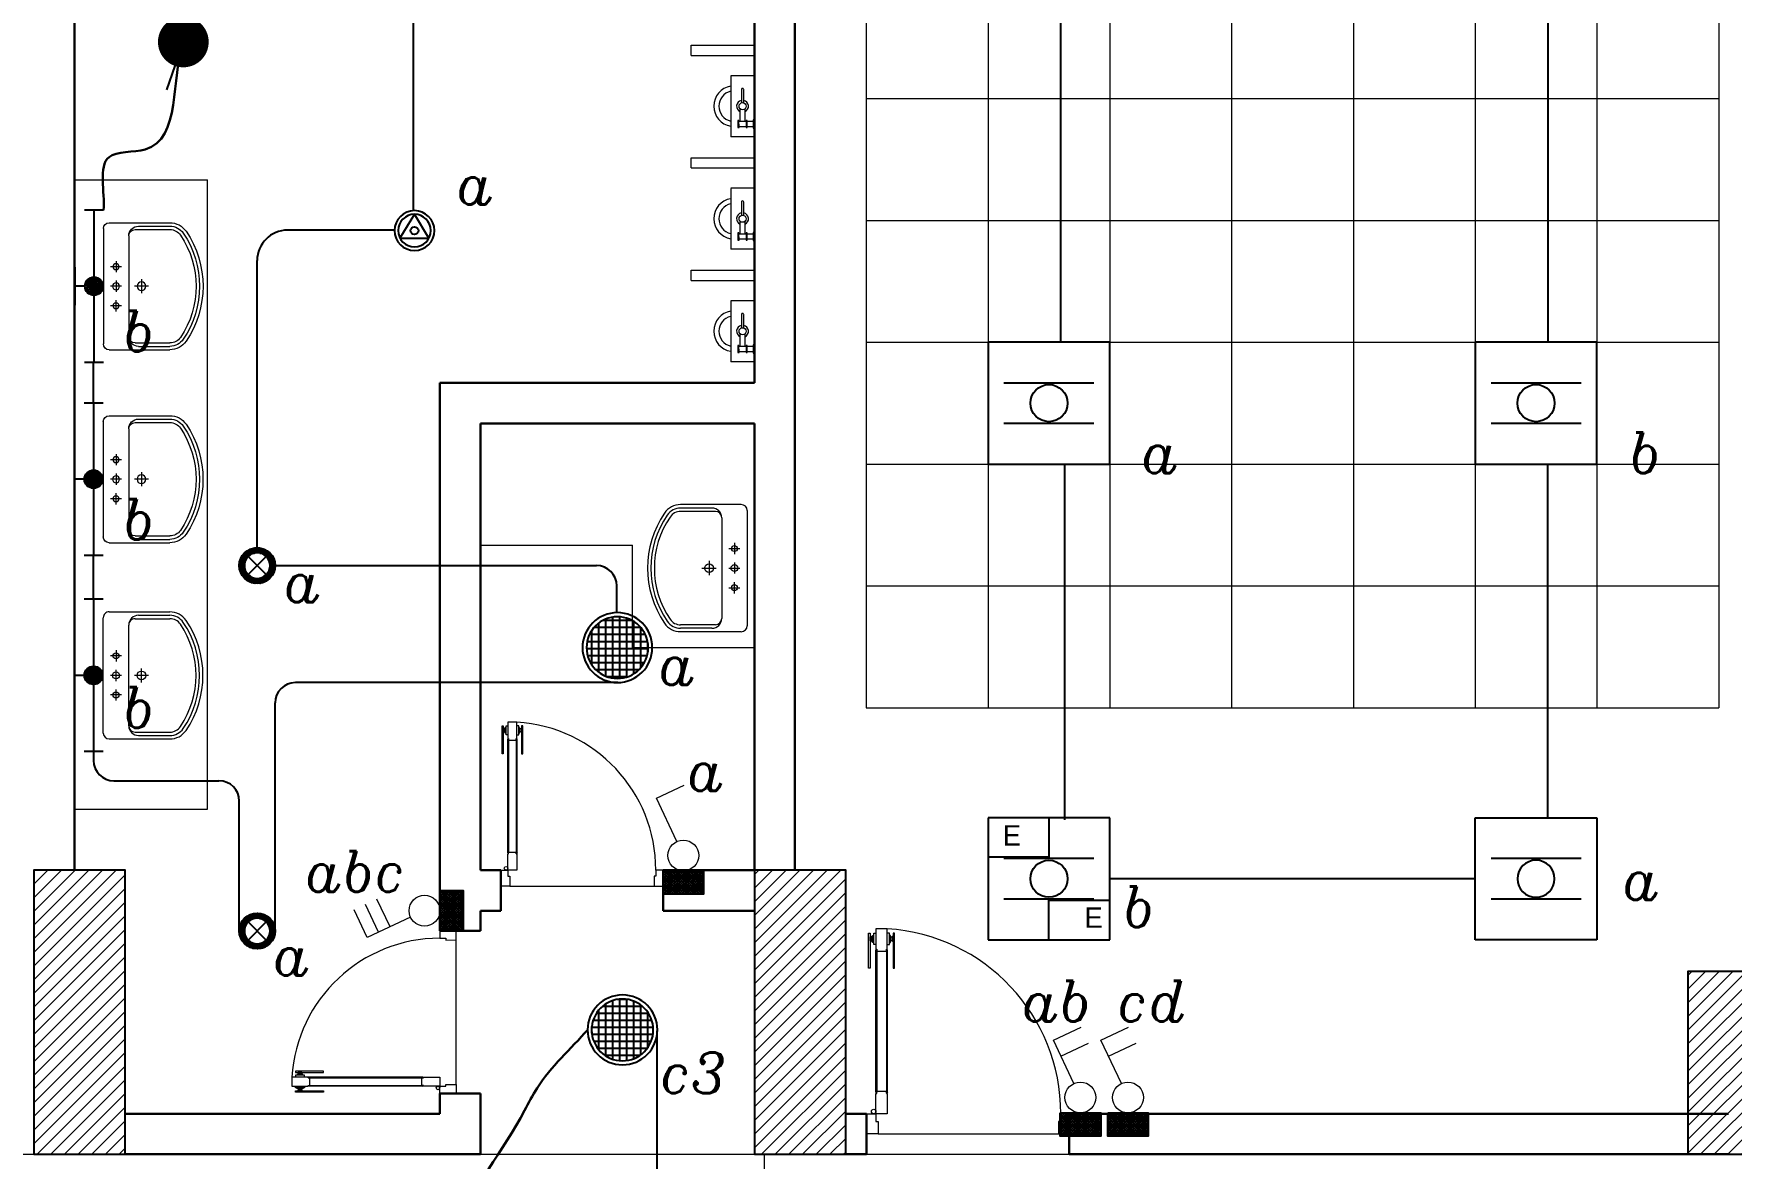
# Model space of a CAD drawing. Extents: x 990 to 1091, y 469 to 823.
# Drawn here: x 1012.31 to 1020.68, y 681.5 to 687.04 of the extents above; entities that cross this region are included whole.
import ezdxf

# ---------------------------------------------------------------- set-up
doc = ezdxf.new("R2010")
doc.units = 0
doc.header["$MEASUREMENT"] = 0
doc.layers.get('0').update_dxf_attribs({"color": 252, "linetype": 'CONTINUOUS', "lineweight": 30})
for name, color, linetype, lineweight in [('Column', 252, 'CONTINUOUS', 25), ('DOOR', 252, 'CONTINUOUS', 9), ('elev', 252, 'CONTINUOUS', 9), ('Furn', 252, 'CONTINUOUS', 9), ('hatch', 252, 'CONTINUOUS', 9), ('R-SWTS-DET1', 252, 'CONTINUOUS', 5), ('Wall', 252, 'CONTINUOUS', 30)]:
    doc.layers.add(name, color=color, linetype=linetype, lineweight=lineweight)
for name, color, linetype in [('E-LIGHTING', 2, 'CONTINUOUS'), ('E-SWITCHES', 4, 'CONTINUOUS'), ('E-WIRING', 3, 'CONTINUOUS'), ('TEXT-ELC', 3, 'CONTINUOUS')]:
    doc.layers.add(name, color=color, linetype=linetype)
doc.styles.add('ROMANS', font='italic8.shx')
doc.dimstyles.get("Standard").update_dxf_attribs({"dimtxt": 0.12, "dimasz": 0.05, "dimexe": 0.18, "dimexo": 0.0625, "dimgap": 0.09, "dimtad": 0, "dimtih": 1, "dimtoh": 1, "dimzin": 0, "dimdsep": 46, "dimtxsty": 'Standard', "dimblk": 'DOT', "dimcen": 0.09, "dimadec": 0, "dimazin": 0, "dimtfac": 1, "dimtofl": 0, "dimtmove": 0, "dimatfit": 3, "dimldrblk": 'DOT', "dimfxl": 1, "dimtolj": 1, "dimtzin": 0, "dimarcsym": 0})
pattern_1 = [(45, (1234.8701, 353.998976), (-0.0336759605, 0.0336759605), [])]

# ---------------------------------------------------------------- blocks, each defined once
blk = doc.blocks.new('d8')
at = {"layer": 'DOOR'}
for p, q in [((32.1195, -112.7481), (32.1195, -112.0482)), ((32.1245, -112.0482), (32.1245, -112.7481)), ((32.1711, -112.0482), (32.1711, -112.7481)), ((32.1761, -112.7481), (32.1761, -112.0482)), ((32.1311, -112.9536), (33.02, -112.9536))]:
    blk.add_line(p, q, dxfattribs=at)
for points in [[(32.0916, -112.1372), (32.0836, -112.1372), (32.0836, -111.9649), (32.0916, -111.9649)], [(32.1245, -112.0426), (32.1245, -112.0537), (32.1711, -112.0537), (32.1711, -112.0426), (32.1756, -112.0426), (32.1756, -111.9426), (32.1756, -111.9426), (32.12, -111.9426), (32.12, -112.0426)], [(32.2039, -112.1372), (32.212, -112.1372), (32.212, -111.9649), (32.2039, -111.9649)], [(32.1033, -111.9827), (32.0969, -111.9827), (32.0969, -112.0029), (32.1033, -112.0029)], [(32.1922, -111.9827), (32.1987, -111.9827), (32.1987, -112.0029), (32.1922, -112.0029)], [(32.1245, -112.7536), (32.1245, -112.7425), (32.1711, -112.7425), (32.1711, -112.7536), (32.1756, -112.7536), (32.1756, -112.8536), (32.1756, -112.8536), (32.12, -112.8536), (32.12, -112.7536)], [(32.0756, -112.9536), (32.0756, -112.8536), (32.12, -112.8536), (32.12, -112.8915), (32.1311, -112.8915), (32.1311, -112.9536)], [(33.0756, -112.9536), (33.0756, -112.8536), (33.031, -112.8536), (33.031, -112.8915), (33.0199, -112.8915), (33.02, -112.9536)]]:
    blk.add_lwpolyline(points, close=True, dxfattribs=at)
for points in [[(32.12, -112.0204), (32.1089, -112.0204), (32.1089, -111.9649), (32.12, -111.9649)], [(32.1756, -112.0204), (32.1867, -112.0204), (32.1867, -111.9649), (32.1756, -111.9649)], [(32.1089, -112.01), (32.1033, -112.01), (32.1033, -111.9755), (32.1089, -111.9755)], [(32.1867, -112.01), (32.1922, -112.01), (32.1922, -111.9755), (32.1867, -111.9755)]]:
    blk.add_lwpolyline(points, dxfattribs=at)
for points in [[(32.0916, -111.983, -1), (32.0969, -111.983), (32.0969, -111.983), (32.0969, -112.0026), (32.0969, -112.0026, -1), (32.0916, -112.0026), (32.0916, -112.0026)], [(32.1245, -112.0532), (32.1245, -112.0532, -1), (32.1245, -112.0432)], [(32.1711, -112.0532), (32.1711, -112.0532, 1), (32.1711, -112.0432)], [(32.2039, -111.983, 1), (32.1987, -111.983), (32.1987, -111.983), (32.1987, -112.0026), (32.1987, -112.0026, 1), (32.2039, -112.0026), (32.2039, -112.0026)], [(32.1245, -112.7431), (32.1245, -112.7431, 1), (32.1245, -112.7531)], [(32.1711, -112.7431), (32.1711, -112.7431, -1), (32.1711, -112.7531)]]:
    blk.add_lwpolyline(points, format="xyb", close=True, dxfattribs=at)
blk.add_circle((32.1089, -112.8425), 0.0111, dxfattribs=at)
blk.add_arc((32.1182, -112.8536), 0.9128, 360, 86.39768, dxfattribs=at)
blk = doc.blocks.new('gfhh')
at = {"layer": 'Furn'}
for p, q in [((-7.3499, -128.8201), (-7.6484, -128.8426)), ((-7.6396, -128.959), (-7.6484, -128.8426)), ((-7.3405, -128.9363), (-7.3493, -128.8199)), ((-7.6396, -128.959), (-7.3405, -128.9363)), ((-7.5659, -128.8715), (-7.6009, -128.8741)), ((-7.6009, -128.8741), (-7.6004, -128.88)), ((-7.6004, -128.88), (-7.5655, -128.8773)), ((-7.5628, -128.9123), (-7.5978, -128.9149)), ((-7.5978, -128.9149), (-7.5973, -128.9207)), ((-7.5973, -128.9207), (-7.5624, -128.9181)), ((-7.5602, -128.9472), (-7.5952, -128.9498)), ((-7.5946, -128.8795), (-7.592, -128.9145)), ((-7.5915, -128.9203), (-7.5893, -128.9494)), ((-7.5687, -128.9127), (-7.5713, -128.8778)), ((-7.5709, -128.8836), (-7.5082, -128.8789)), ((-7.5063, -128.9021), (-7.5691, -128.9069)), ((-7.566, -128.9476), (-7.5682, -128.9185)), ((-7.5655, -128.8773), (-7.5659, -128.8715)), ((-7.5624, -128.9181), (-7.5628, -128.9123)), ((-7.4132, -128.8776), (-7.4784, -128.8825)), ((-7.4775, -128.8941), (-7.4123, -128.8892)), ((-7.554, -128.9526), (-7.6005, -128.9561))]:
    blk.add_line(p, q, dxfattribs=at)
blk.add_circle((-7.4943, -128.8895), 0.0175, dxfattribs=at)
for centre, radius, start, end in [((-7.4974, -128.8479), 0.1001, 14.03882, 174.74712), ((-7.4974, -128.8479), 0.0751, 17.14602, 171.50722), ((-7.4943, -128.8895), 0.0292, 16.18252, 160.89252), ((-7.56, -128.9533), 0.0061, 6.71462, 91.89782), ((-7.4943, -128.8895), 0.0292, 207.15669, 352.88322), ((-7.4128, -128.8834), 0.00584, 274.30622, 94.30622), ((-7.5944, -128.9559), 0.0061, 96.71462, 181.89782)]:
    blk.add_arc(centre, radius, start, end, dxfattribs=at)
blk = doc.blocks.new('d4')
at = {"layer": 'DOOR'}
for p, q in [((73.8108, -79.7554), (73.8108, -79.1954)), ((73.8148, -79.1954), (73.8148, -79.7554)), ((73.8521, -79.1954), (73.8521, -79.7554)), ((73.8561, -79.7554), (73.8561, -79.1954)), ((73.8201, -79.9198), (74.5312, -79.9198))]:
    blk.add_line(p, q, dxfattribs=at)
for points in [[(73.7885, -79.2667), (73.7821, -79.2667), (73.7821, -79.1288), (73.7885, -79.1288)], [(73.7979, -79.143), (73.7927, -79.143), (73.7927, -79.1592), (73.7979, -79.1592)], [(73.8148, -79.191), (73.8148, -79.1999), (73.8521, -79.1999), (73.8521, -79.191), (73.8557, -79.191), (73.8557, -79.111), (73.8557, -79.111), (73.8112, -79.111), (73.8112, -79.191)], [(73.869, -79.143), (73.8741, -79.143), (73.8741, -79.1592), (73.869, -79.1592)], [(73.8784, -79.2667), (73.8848, -79.2667), (73.8848, -79.1288), (73.8784, -79.1288)], [(73.8148, -79.7598), (73.8148, -79.7509), (73.8521, -79.7509), (73.8521, -79.7598), (73.8557, -79.7598), (73.8557, -79.8398), (73.8557, -79.8398), (73.8112, -79.8398), (73.8112, -79.7598)], [(73.7757, -79.9198), (73.7757, -79.8398), (73.8112, -79.8398), (73.8112, -79.8701), (73.8201, -79.8701), (73.8201, -79.9198)], [(74.5757, -79.9198), (74.5757, -79.8398), (74.54, -79.8398), (74.54, -79.8701), (74.5311, -79.8701), (74.5312, -79.9198)]]:
    blk.add_lwpolyline(points, close=True, dxfattribs=at)
for points in [[(73.7885, -79.1433, -1), (73.7927, -79.1433), (73.7927, -79.1433), (73.7927, -79.159), (73.7927, -79.159, -1), (73.7885, -79.159), (73.7885, -79.159)], [(73.8148, -79.1994), (73.8148, -79.1994, -1), (73.8148, -79.1915)], [(73.8521, -79.1994), (73.8521, -79.1994, 1), (73.8521, -79.1915)], [(73.8784, -79.1433, 1), (73.8741, -79.1433), (73.8741, -79.1433), (73.8741, -79.159), (73.8741, -79.159, 1), (73.8784, -79.159), (73.8784, -79.159)], [(73.8148, -79.7514), (73.8148, -79.7514, 1), (73.8148, -79.7593)], [(73.8521, -79.7514), (73.8521, -79.7514, -1), (73.8521, -79.7593)]]:
    blk.add_lwpolyline(points, format="xyb", close=True, dxfattribs=at)
for points in [[(73.8023, -79.1649), (73.7979, -79.1649), (73.7979, -79.1373), (73.8023, -79.1373)], [(73.8112, -79.1732), (73.8023, -79.1732), (73.8023, -79.1288), (73.8112, -79.1288)], [(73.8557, -79.1732), (73.8646, -79.1732), (73.8646, -79.1288), (73.8557, -79.1288)], [(73.8646, -79.1649), (73.869, -79.1649), (73.869, -79.1373), (73.8646, -79.1373)]]:
    blk.add_lwpolyline(points, dxfattribs=at)
blk.add_circle((73.8023, -79.8309), 0.00889, dxfattribs=at)
blk.add_arc((73.8098, -79.8398), 0.7302, 359.9997, 86.39738, dxfattribs=at)
blk = doc.blocks.new('LAV15')
at = {"layer": 'Furn'}
for p, q in [((-0.0438, 0.3934), (-0.0438, 0.0827)), ((-0.0138, 0.4234), (0.5763, 0.4234)), ((0.1523, 0.3584), (0.2094, 0.3584)), ((0.1812, 0.33), (0.1812, 0.3866)), ((0.2523, 0.3584), (0.3094, 0.3584)), ((0.2812, 0.33), (0.2812, 0.3866)), ((0.4102, 0.3584), (0.3531, 0.3584)), ((0.3812, 0.33), (0.3812, 0.3866)), ((0.6063, 0.3934), (0.6063, 0.0827)), ((-0.0088, 0.2609), (-0.0088, 0.0827)), ((0.0237, 0.2934), (0.5387, 0.2934)), ((0.2812, 0.1921), (0.2812, 0.2645)), ((0.5712, 0.2609), (0.5712, 0.0827)), ((-0.0263, 0.2434), (-0.0263, 0.0827)), ((0.2442, 0.2284), (0.3172, 0.2284)), ((0.5888, 0.2434), (0.5888, 0.0827))]:
    blk.add_line(p, q, dxfattribs=at)
for centre, radius in [((0.1812, 0.3584), 0.0151), ((0.2812, 0.3584), 0.0176), ((0.3812, 0.3584), 0.0151), ((0.2812, 0.2284), 0.0225)]:
    blk.add_circle(centre, radius, dxfattribs=at)
for centre, radius, start, end in [((-0.0138, 0.3934), 0.03, 90, 180), ((0.5763, 0.3934), 0.03, 0, 90), ((0.0237, 0.2434), 0.05, 90, 180), ((0.0237, 0.2609), 0.0325, 90, 180), ((0.5387, 0.2434), 0.05, 0, 90), ((0.5387, 0.2609), 0.0325, 0, 90), ((0.0562, 0.0827), 0.1, 180, 235.77113), ((0.0562, 0.0827), 0.0825, 180, 235.77113), ((0.0562, 0.0827), 0.065, 180, 235.77113), ((0.2812, 0.4134), 0.5, 235.77113, 304.22887), ((0.2812, 0.4134), 0.4825, 235.77113, 304.22887), ((0.2812, 0.4134), 0.465, 235.77113, 304.22887), ((0.5062, 0.0827), 0.065, 304.22887, 0), ((0.5062, 0.0827), 0.0825, 304.22887, 0), ((0.5062, 0.0827), 0.1, 304.22887, 0)]:
    blk.add_arc(centre, radius, start, end, dxfattribs=at)
blk = doc.blocks.new('60X60 IP SURFACE MOUNTED')
at = {"layer": 'E-LIGHTING', "color": 4, "linetype": 'ByBlock'}
for p, q in [((0.3, 0.3), (-0.3, 0.3)), ((-0.3, 0.3), (-0.3, -0.3)), ((0.3, -0.3), (0.3, 0.3)), ((-0.3, -0.3), (0.3, -0.3))]:
    blk.add_line(p, q, dxfattribs=at)
at = {"layer": 'E-LIGHTING', "color": 1, "linetype": 'ByBlock', "const_width": 0.01}
for points in [[(0.2225, 0.1), (-0.2225, 0.1)], [(0.2225, -0.1), (-0.2225, -0.1)]]:
    blk.add_lwpolyline(points, dxfattribs=at)
at = {"layer": 'E-LIGHTING', "color": 5}
blk.add_circle((0, 0), 0.0914, dxfattribs=at)
blk = doc.blocks.new('SURFACE EMER IP')
at = {"layer": 'E-LIGHTING', "color": 4, "linetype": 'ByBlock'}
for p, q in [((0.3, 0.3), (-0.3, 0.3)), ((-0.3, 0.3), (-0.3, -0.3)), ((0.3, -0.3), (0.3, 0.3)), ((-0.3, -0.3), (0.3, -0.3))]:
    blk.add_line(p, q, dxfattribs=at)
at = {"layer": 'E-LIGHTING', "color": 4, "linetype": 'Continuous'}
for p, q in [((0, 0.3), (0, 0.1064)), ((0, 0.1064), (-0.3, 0.1064)), ((0, -0.3), (0, -0.1053)), ((0, -0.1053), (0.3, -0.1053))]:
    blk.add_line(p, q, dxfattribs=at)
at = {"layer": 'E-LIGHTING', "color": 1, "linetype": 'ByBlock', "const_width": 0.01}
for points in [[(0.2225, 0.1), (-0.2225, 0.1)], [(0.2225, -0.1), (-0.2225, -0.1)]]:
    blk.add_lwpolyline(points, dxfattribs=at)
at = {"layer": 'E-LIGHTING', "color": 5}
blk.add_circle((0, 0), 0.0914, dxfattribs=at)
at = {"layer": 'E-LIGHTING', "color": 2, "linetype": 'Continuous', "char_height": 0.1002, "width": 0.143241, "attachment_point": 1}
for insert in [(-0.2273, 0.264), (0.1754, -0.1413)]:
    blk.add_mtext('E', dxfattribs=dict(at, insert=insert))
blk = doc.blocks.new('SW4')
at = {"layer": 'E-SWITCHES'}
h = blk.add_hatch(dxfattribs=at)
h.set_pattern_fill('ANSI37', scale=0.1, style=0)
h.set_pattern_definition([(45, (1867.921355, 178.530235), (-0.00883883476, 0.00883883476), []), (135, (1867.921355, 178.530235), (-0.00883883476, -0.00883883476), [])])
h.paths.add_polyline_path([(1926.405, 447.673), (1926.405, 447.512), (1926.684, 447.512), (1926.684, 447.673), (1926.544, 447.673, -0.000676), (1926.544, 447.673)])
at = {"layer": 'E-SWITCHES', "lineweight": 15}
for p, q in [((1926.358, 448.173), (1926.549, 448.262)), ((1926.499, 447.874), (1926.358, 448.173)), ((1926.41, 448.063), (1926.6, 448.152))]:
    blk.add_line(p, q, dxfattribs=at)
at = {"layer": 'E-SWITCHES'}
blk.add_lwpolyline([(1926.405, 447.673), (1926.684, 447.673), (1926.684, 447.512), (1926.405, 447.512)], close=True, dxfattribs=at)
at = {"layer": 'E-SWITCHES', "lineweight": 15}
blk.add_circle((1926.544, 447.778), 0.106, dxfattribs=at)
blk = doc.blocks.new('SPOT-20')
at = {"layer": 'E-LIGHTING', "linetype": 'Continuous'}
h = blk.add_hatch(dxfattribs=at)
h.set_pattern_fill('ANSI37', scale=0.4, style=0)
h.paths.add_polyline_path([(-0.22, 0, 1), (0.22, 0, 1)])
at = {"layer": 'E-LIGHTING', "color": 1}
blk.add_circle((0, 0), 0.249, dxfattribs=at)
at = {"layer": 'E-LIGHTING', "color": 7}
blk.add_circle((0, 0), 0.22, dxfattribs=at)
blk = doc.blocks.new('F74')
at = {"layer": 'E-LIGHTING'}
h = blk.add_hatch(dxfattribs=at)
h.set_pattern_fill('ANSI38', color=21, scale=0.05, style=0)
h.paths.add_polyline_path([(0.0359, 0.075, 1), (-0.0359, 0.075, 1)])
at = {"layer": 'E-LIGHTING', "color": 1}
for p, q in [((-0.3, 0.1125), (-0.3, 0.0375)), ((-0.3, 0.075), (-0.0359, 0.075)), ((0.0359, 0.075), (0.3, 0.075)), ((0.3, 0.1125), (0.3, 0.0375)), ((-0.075, 0), (0.075, 0)), ((0, 0.0391), (0, 0))]:
    blk.add_line(p, q, dxfattribs=at)
blk.add_circle((0, 0.075), 0.0359, dxfattribs=at)
blk = doc.blocks.new('1X26 W')
at = {"layer": 'E-LIGHTING', "color": 1}
for p, q in [((340715.2, 2316221.7), (340639, 2316096.5)), ((340791.1, 2316096.6), (340715.2, 2316221.4)), ((340639, 2316096.5), (340791.3, 2316096.5))]:
    blk.add_line(p, q, dxfattribs=at)
at = {"layer": 'E-LIGHTING', "color": 7}
blk.add_circle((340715.2, 2316135.9), 20.4, dxfattribs=at)
at = {"layer": 'E-LIGHTING', "color": 3, "extrusion": (0, 0, -1)}
blk.add_ellipse((340715.2, 2316135.9), major_axis=(-74.2, 74.2), ratio=1, start_param=5.497787, end_param=11.780972, dxfattribs=at)
at = {"layer": 'E-LIGHTING', "color": 2, "extrusion": (0, 0, -1)}
blk.add_ellipse((340715.2, 2316135.9), major_axis=(60.6, 60.6), ratio=1, start_param=3.926991, end_param=10.210176, dxfattribs=at)
blk = doc.blocks.new('Spot-26')
at = {"layer": 'E-LIGHTING'}
h = blk.add_hatch(dxfattribs=at)
h.set_pattern_fill('BRSTONE', color=81, scale=0.1, style=0)
h.paths.add_polyline_path([(-0.342, 0, 1), (0.342, 0, 1)])
h.paths.add_polyline_path([(-0.173, -0.173, -0.414214), (-0.173, 0.173, -2.414214)], flags=16)
at = {"layer": 'E-LIGHTING', "color": 2}
for p, q in [((-0.173, 0.173), (0.173, -0.173)), ((-0.173, -0.173), (0.173, 0.173))]:
    blk.add_line(p, q, dxfattribs=at)
at = {"layer": 'E-LIGHTING', "color": 6}
blk.add_circle((0, 0), 0.342, dxfattribs=at)
at = {"layer": 'E-LIGHTING', "color": 1}
for start, end in [(135, 225), (225, 135)]:
    blk.add_arc((0, 0), 0.245, start, end, dxfattribs=at)
blk = doc.blocks.new('SW6')
at = {"layer": 'E-SWITCHES'}
h = blk.add_hatch(dxfattribs=at)
h.set_pattern_fill('ANSI37', scale=0.1, style=0)
h.paths.add_polyline_path([(58.668, 267.992, -0.000676), (58.668, 267.992), (58.529, 267.992), (58.529, 267.831), (58.808, 267.831), (58.808, 267.992)])
at = {"layer": 'E-SWITCHES', "lineweight": 15}
for p, q in [((58.483, 268.492), (58.673, 268.581)), ((58.623, 268.193), (58.483, 268.492)), ((58.52, 268.413), (58.71, 268.503)), ((58.557, 268.334), (58.747, 268.424))]:
    blk.add_line(p, q, dxfattribs=at)
at = {"layer": 'E-SWITCHES'}
blk.add_lwpolyline([(58.529, 267.992), (58.808, 267.992), (58.808, 267.831), (58.529, 267.831)], close=True, dxfattribs=at)
at = {"layer": 'E-SWITCHES', "lineweight": 15}
blk.add_circle((58.668, 268.097), 0.106, dxfattribs=at)
blk = doc.blocks.new('_Dot')
at = {"color": 0, "linetype": 'ByBlock', "lineweight": -2}
blk.add_line((-0.5, 0), (-1, 0), dxfattribs=at)
at = {"color": 0, "linetype": 'ByBlock', "const_width": 0.5}
blk.add_lwpolyline([(-0.25, 0, 1), (0.25, 0, 1)], format="xyb", close=True, dxfattribs=at)
blk = doc.blocks.new('SW2')
at = {"layer": 'E-SWITCHES'}
h = blk.add_hatch(dxfattribs=at)
h.set_pattern_fill('ANSI37', scale=0.1, style=0)
h.paths.add_polyline_path([(58.558, 270.24, -0.000676), (58.558, 270.24), (58.419, 270.24), (58.419, 270.08), (58.698, 270.08), (58.698, 270.24)])
at = {"layer": 'E-SWITCHES', "lineweight": 15}
for p, q in [((58.373, 270.74), (58.563, 270.83)), ((58.513, 270.442), (58.373, 270.74))]:
    blk.add_line(p, q, dxfattribs=at)
at = {"layer": 'E-SWITCHES'}
blk.add_lwpolyline([(58.419, 270.24), (58.698, 270.24), (58.698, 270.08), (58.419, 270.08)], close=True, dxfattribs=at)
at = {"layer": 'E-SWITCHES', "lineweight": 15}
blk.add_circle((58.558, 270.346), 0.106, dxfattribs=at)

msp = doc.modelspace()

# ---------------------------------------------------------------- hatches: boundary and pattern name
at = {"layer": 'hatch'}
h = msp.add_hatch(dxfattribs=at)
h.set_pattern_fill('ANSI31', color=256, scale=0.015, style=0)
h.set_pattern_definition(pattern_1)
h.paths.add_polyline_path([(1012.3129, 681.521), (1012.7629, 681.521), (1012.7629, 682.921), (1012.3129, 682.921)])
h = msp.add_hatch(dxfattribs=at)
h.set_pattern_fill('ANSI31', color=256, scale=0.015, style=0)
h.set_pattern_definition(pattern_1)
h.paths.add_polyline_path([(1015.8629, 681.521), (1016.3129, 681.521), (1016.3129, 682.921), (1015.8629, 682.921)])
h = msp.add_hatch(dxfattribs=at)
h.set_pattern_fill('ANSI31', color=256, scale=0.015, style=0)
h.set_pattern_definition([(45, (1247.8951, 359.298976), (-0.0336759605, 0.0336759605), [])])
h.paths.add_polyline_path([(1020.4629, 681.521), (1021.3629, 681.521), (1021.3629, 682.421), (1020.4629, 682.421)])

# ---------------------------------------------------------------- linework, layer by layer
at = {"layer": 'Column'}
for points in [[(1012.3129, 681.521), (1012.7629, 681.521), (1012.7629, 682.921), (1012.3129, 682.921)], [(1015.8629, 681.521), (1016.3129, 681.521), (1016.3129, 682.921), (1015.8629, 682.921)], [(1020.4629, 681.521), (1021.3629, 681.521), (1021.3629, 682.421), (1020.4629, 682.421)]]:
    msp.add_lwpolyline(points, close=True, dxfattribs=at)
at = {"layer": 'E-WIRING', "linetype": 'Continuous'}
for p, q in [((1014.1828, 686.1693), (1014.1828, 687.4727)), ((1017.372, 687.317), (1017.372, 685.521)), ((1019.772, 687.321), (1019.772, 685.5211)), ((1014.0895, 686.0735), (1013.5629, 686.0735)), ((1013.4129, 684.5092), (1013.4129, 685.9235)), ((1012.6067, 685.2212), (1012.6067, 685.4218)), ((1017.392, 683.1691), (1017.392, 684.921)), ((1019.772, 683.1751), (1019.772, 684.921)), ((1012.6067, 684.255), (1012.6067, 684.4712)), ((1013.5011, 684.421), (1015.0849, 684.421))]:
    msp.add_line(p, q, dxfattribs=at)
at = {"layer": 'E-WIRING', "color": 3}
for p, q in [((1015.1849, 684.189), (1015.1849, 684.321)), ((1012.6067, 683.505), (1012.6067, 683.461)), ((1012.7067, 683.361), (1013.2248, 683.361)), ((1019.4144, 682.8782), (1017.6144, 682.8782)), ((1015.383, 682.1294), (1015.383, 677.8579))]:
    msp.add_line(p, q, dxfattribs=at)
at = {"layer": 'E-WIRING'}
for p, q in [((1015.1896, 683.8444), (1013.6011, 683.8444)), ((1013.5011, 682.621), (1013.5011, 683.7444)), ((1013.3248, 682.621), (1013.3248, 683.261))]:
    msp.add_line(p, q, dxfattribs=at)
at = {"layer": 'E-WIRING', "linetype": 'Continuous'}
msp.add_arc((1013.5629, 685.9235), 0.15, 90, 180, dxfattribs=at)
at = {"layer": 'E-WIRING', "color": 3}
for centre, start, end in [((1015.0849, 684.321), 0, 90), ((1012.7067, 683.461), 180, 270)]:
    msp.add_arc(centre, 0.1, start, end, dxfattribs=at)
at = {"layer": 'E-WIRING'}
for centre, start, end in [((1013.6011, 683.7444), 90, 180), ((1013.2248, 683.261), 0, 90)]:
    msp.add_arc(centre, 0.1, start, end, dxfattribs=at)
at = {"layer": 'elev', "linetype": 'Continuous'}
for p, q in [((1016.4144, 689.121), (1016.4144, 683.721)), ((1017.0144, 689.121), (1017.0144, 683.721)), ((1017.6144, 689.121), (1017.6144, 683.721)), ((1018.2144, 689.121), (1018.2144, 683.721)), ((1018.8144, 689.121), (1018.8144, 683.721)), ((1019.4144, 689.121), (1019.4144, 683.721)), ((1020.0144, 689.121), (1020.0144, 683.721)), ((1020.6144, 689.121), (1020.6144, 683.721)), ((1016.4144, 686.721), (1020.6144, 686.721)), ((1016.4144, 686.121), (1020.6144, 686.121)), ((1016.4144, 685.521), (1020.6144, 685.521)), ((1016.4144, 684.921), (1020.6144, 684.921)), ((1016.4144, 684.321), (1020.6144, 684.321)), ((1016.4144, 683.721), (1020.6144, 683.721)), ((1056.3631, 681.5206), (999.1107, 681.5201)), ((1015.9107, 681.5211), (1015.9107, 679.0204))]:
    msp.add_line(p, q, dxfattribs=at)
at = {"layer": 'Furn', "linetype": 'Continuous'}
for p, q in [((1015.5517, 686.9837), (1015.8629, 686.9837)), ((1015.5517, 686.9337), (1015.5517, 686.9837)), ((1015.5517, 686.9337), (1015.8629, 686.9337)), ((1015.5517, 686.4295), (1015.8629, 686.4295)), ((1015.5517, 686.3795), (1015.5517, 686.4295)), ((1012.5129, 686.3208), (1013.1684, 686.3208)), ((1015.5517, 686.3795), (1015.8629, 686.3795)), ((1015.5517, 685.8753), (1015.8629, 685.8753)), ((1015.5517, 685.8253), (1015.5517, 685.8753)), ((1015.5517, 685.8253), (1015.8629, 685.8253)), ((1014.5129, 684.521), (1015.2629, 684.521)), ((1015.2629, 684.0175), (1015.8629, 684.0175))]:
    msp.add_line(p, q, dxfattribs=at)
for points in [[(1012.5129, 683.221), (1013.1684, 683.221), (1013.1684, 686.3208)], [(1015.2629, 684.0175), (1015.2629, 684.521)]]:
    msp.add_lwpolyline(points, dxfattribs=at)
at = {"layer": 'Wall', "linetype": 'Continuous'}
for p, q in [((1014.3129, 685.321), (1015.8629, 685.321)), ((1014.3129, 682.621), (1014.3129, 685.321)), ((1014.5129, 685.121), (1015.8629, 685.121)), ((1014.5129, 682.921), (1014.5129, 685.121)), ((1014.5129, 682.921), (1014.6129, 682.921)), ((1014.6129, 682.921), (1014.6129, 682.721)), ((1015.4129, 682.921), (1015.8629, 682.921)), ((1015.4129, 682.921), (1015.4129, 682.721)), ((1014.5129, 682.721), (1014.6129, 682.721)), ((1014.5129, 682.621), (1014.5129, 682.721)), ((1015.4129, 682.721), (1015.8629, 682.721)), ((1014.3129, 682.621), (1014.5129, 682.621)), ((1014.3129, 681.721), (1014.3129, 681.821)), ((1014.3129, 681.821), (1014.5129, 681.821)), ((1014.5129, 681.721), (1014.5129, 681.821)), ((1012.7629, 681.721), (1014.3129, 681.721)), ((1014.5129, 681.721), (1014.5129, 681.521)), ((1016.4148, 681.721), (1016.3136, 681.721)), ((1016.4148, 681.721), (1016.4148, 681.521)), ((1020.6629, 681.721), (1017.4148, 681.721)), ((1017.4148, 681.721), (1017.4148, 681.521)), ((1012.7629, 681.521), (1014.5129, 681.521)), ((1016.4148, 681.521), (1016.3136, 681.521)), ((1020.6629, 681.521), (1017.4148, 681.521))]:
    msp.add_line(p, q, dxfattribs=at)
for points in [[(1016.0629, 682.921), (1016.0629, 689.821)], [(1012.5129, 682.9173), (1012.5129, 688.221)], [(1015.8629, 685.321), (1015.8629, 688.221)], [(1015.8629, 682.921), (1015.8629, 685.121)], [(1015.8629, 682.921), (1015.8629, 685.121)]]:
    msp.add_lwpolyline(points, dxfattribs=at)

# ---------------------------------------------------------------- block references
at = {"linetype": 'Continuous'}
msp.add_blockref('d4', (940.8373, 762.7608), dxfattribs=at)
at = {"linetype": 'Continuous', "rotation": 90.00000000000004}
msp.add_blockref('d4', (934.4731, 608.0454), dxfattribs=at)
at = {"layer": 'E-LIGHTING'}
for name, p, xscale, yscale, zscale, rotation in [('F74', (1012.5148, 685.7968), 1.25, 1.25, 1.25, 270), ('F74', (1012.5129, 684.8462), 1.25, 1.25, 1.25, 270), ('F74', (1012.5129, 683.88), 1.25, 1.25, 1.25, 270), ('SPOT-20', (1015.1879, 684.0169), -0.6911999978559688, 0.6911999974250878, 0.6911999976959953, 134.9999999895181), ('SPOT-20', (1015.2129, 682.1337), -0.6911999978559688, 0.6911999974250878, 0.6911999976959953, 134.9999999895181)]:
    msp.add_blockref(name, p, dxfattribs=dict(at, xscale=xscale, yscale=yscale, zscale=zscale, rotation=rotation))
for name, p, xscale, yscale, zscale in [('1X26 W', (694.7675, -1485.3064), 0.0009375000000773, 0.0009375000000773, 0.0009375000000773), ('Spot-26', (1013.4129, 684.421), 0.2580479991436277, 0.2580479991436277, 0.2580479991436277), ('Spot-26', (1013.4129, 682.621), 0.2580479991436277, 0.2580479991436277, 0.2580479991436277)]:
    msp.add_blockref(name, p, dxfattribs=dict(at, xscale=xscale, yscale=yscale, zscale=zscale))
at = {"layer": 'E-LIGHTING', "linetype": 'Continuous'}
for name, p in [('60X60 IP SURFACE MOUNTED', (1017.3144, 685.221)), ('60X60 IP SURFACE MOUNTED', (1019.7144, 685.221)), ('SURFACE EMER IP', (1017.3144, 682.8782))]:
    msp.add_blockref(name, p, dxfattribs=at)
at = {"layer": 'E-LIGHTING', "linetype": 'Continuous', "xscale": -1, "rotation": 180}
msp.add_blockref('60X60 IP SURFACE MOUNTED', (1019.7144, 682.8782), dxfattribs=at)
at = {"layer": 'E-SWITCHES'}
for name, p, xscale, yscale, zscale in [('SW2', (973.551, 489.2677), 0.7165827312869624, 0.7165827312869624, 0.7165827312869624), ('SW4', (-363.0588, 360.9307), 0.7165827311453086, 0.7165827311453086, 0.7165827311453086), ('SW4', (-362.8246, 360.9307), 0.7165827311453086, 0.7165827311453086, 0.7165827311453086)]:
    msp.add_blockref(name, p, dxfattribs=dict(at, xscale=xscale, yscale=yscale, zscale=zscale))
at = {"layer": 'E-SWITCHES', "color": 7, "xscale": 0.7165827312996953, "yscale": 0.7165827312996953, "zscale": 0.7165827312996953, "rotation": 89.99999999974547}
msp.add_blockref('SW6', (1206.3511, 640.6803), dxfattribs=at)
at = {"layer": 'Furn', "linetype": 'Continuous', "rotation": 85.66176587166208}
for p in [(887.8513, 703.9063), (887.8513, 703.352), (887.8513, 702.7978)]:
    msp.add_blockref('gfhh', p, dxfattribs=at)
at = {"layer": 'Furn', "extrusion": (0, 0, -1)}
for p, xscale, yscale, zscale, rotation in [((-1013.0626, 686.0676), 0.9629308734662396, 0.9629308734662396, -0.9629308734422743, 269.9999999999995), ((-1013.0625, 685.117), 0.9629308734662396, 0.9629308734662396, -0.9629308734422743, 269.9999999999995), ((-1015.4196, 684.6791), -0.9629308734662396, 0.9629308734652116, -0.9629308734662396, 90.0000000000005), ((-1013.0625, 683.6091), -0.9629308734662396, 0.9629308734652116, -0.9629308734662396, 270.0000000000005)]:
    msp.add_blockref('LAV15', p, dxfattribs=dict(at, xscale=xscale, yscale=yscale, zscale=zscale, rotation=rotation))
at = {"layer": 'R-SWTS-DET1', "linetype": 'Continuous'}
msp.add_blockref('d8', (984.3421, 794.5747), dxfattribs=at)

# ---------------------------------------------------------------- texts
at = {"layer": 'TEXT-ELC', "color": 0, "char_height": 0.2, "width": 0.04491, "attachment_point": 1, "style": 'ROMANS'}
for s, insert in [('a', (1014.391, 686.3996)), ('b', (1012.7422, 685.6758)), ('b', (1020.165, 685.0768)), ('a', (1017.765, 685.0767)), ('b', (1012.7422, 684.7486)), ('a', (1013.54, 684.4406)), ('a', (1015.3856, 684.0328)), ('b', (1012.7422, 683.8215)), ('a', (1015.5269, 683.511)), ('abc', (1013.6448, 683.0146)), ('a', (1020.1361, 682.9741)), ('b', (1017.6702, 682.8398)), ('ab', (1017.1768, 682.3752)), ('cd', (1017.6472, 682.3752)), ('c3', (1015.3949, 682.0227))]:
    msp.add_mtext(s, dxfattribs=dict(at, insert=insert))
at = {"layer": 'TEXT-ELC', "color": 0, "insert": (1013.4865, 682.6018), "char_height": 0.2, "attachment_point": 1, "style": 'ROMANS'}
msp.add_mtext('a', dxfattribs=at)

# ---------------------------------------------------------------- leaders
at = {"layer": 'TEXT-ELC', "color": 0, "path_type": 1}
for points in [[(1013.049, 687.0002), (1012.8617, 686.4708), (1012.6829, 686.4332), (1012.6554, 686.1718)], [(1014.3637, 681.1662), (1014.7305, 681.7368), (1014.792, 681.8471), (1015.042, 682.1348)]]:
    msp.add_leader(points, dimstyle='Standard', override={"dimasz": 0.25, "dimfxl": 0.15}, dxfattribs=at)

doc.saveas('drawing.dxf')
